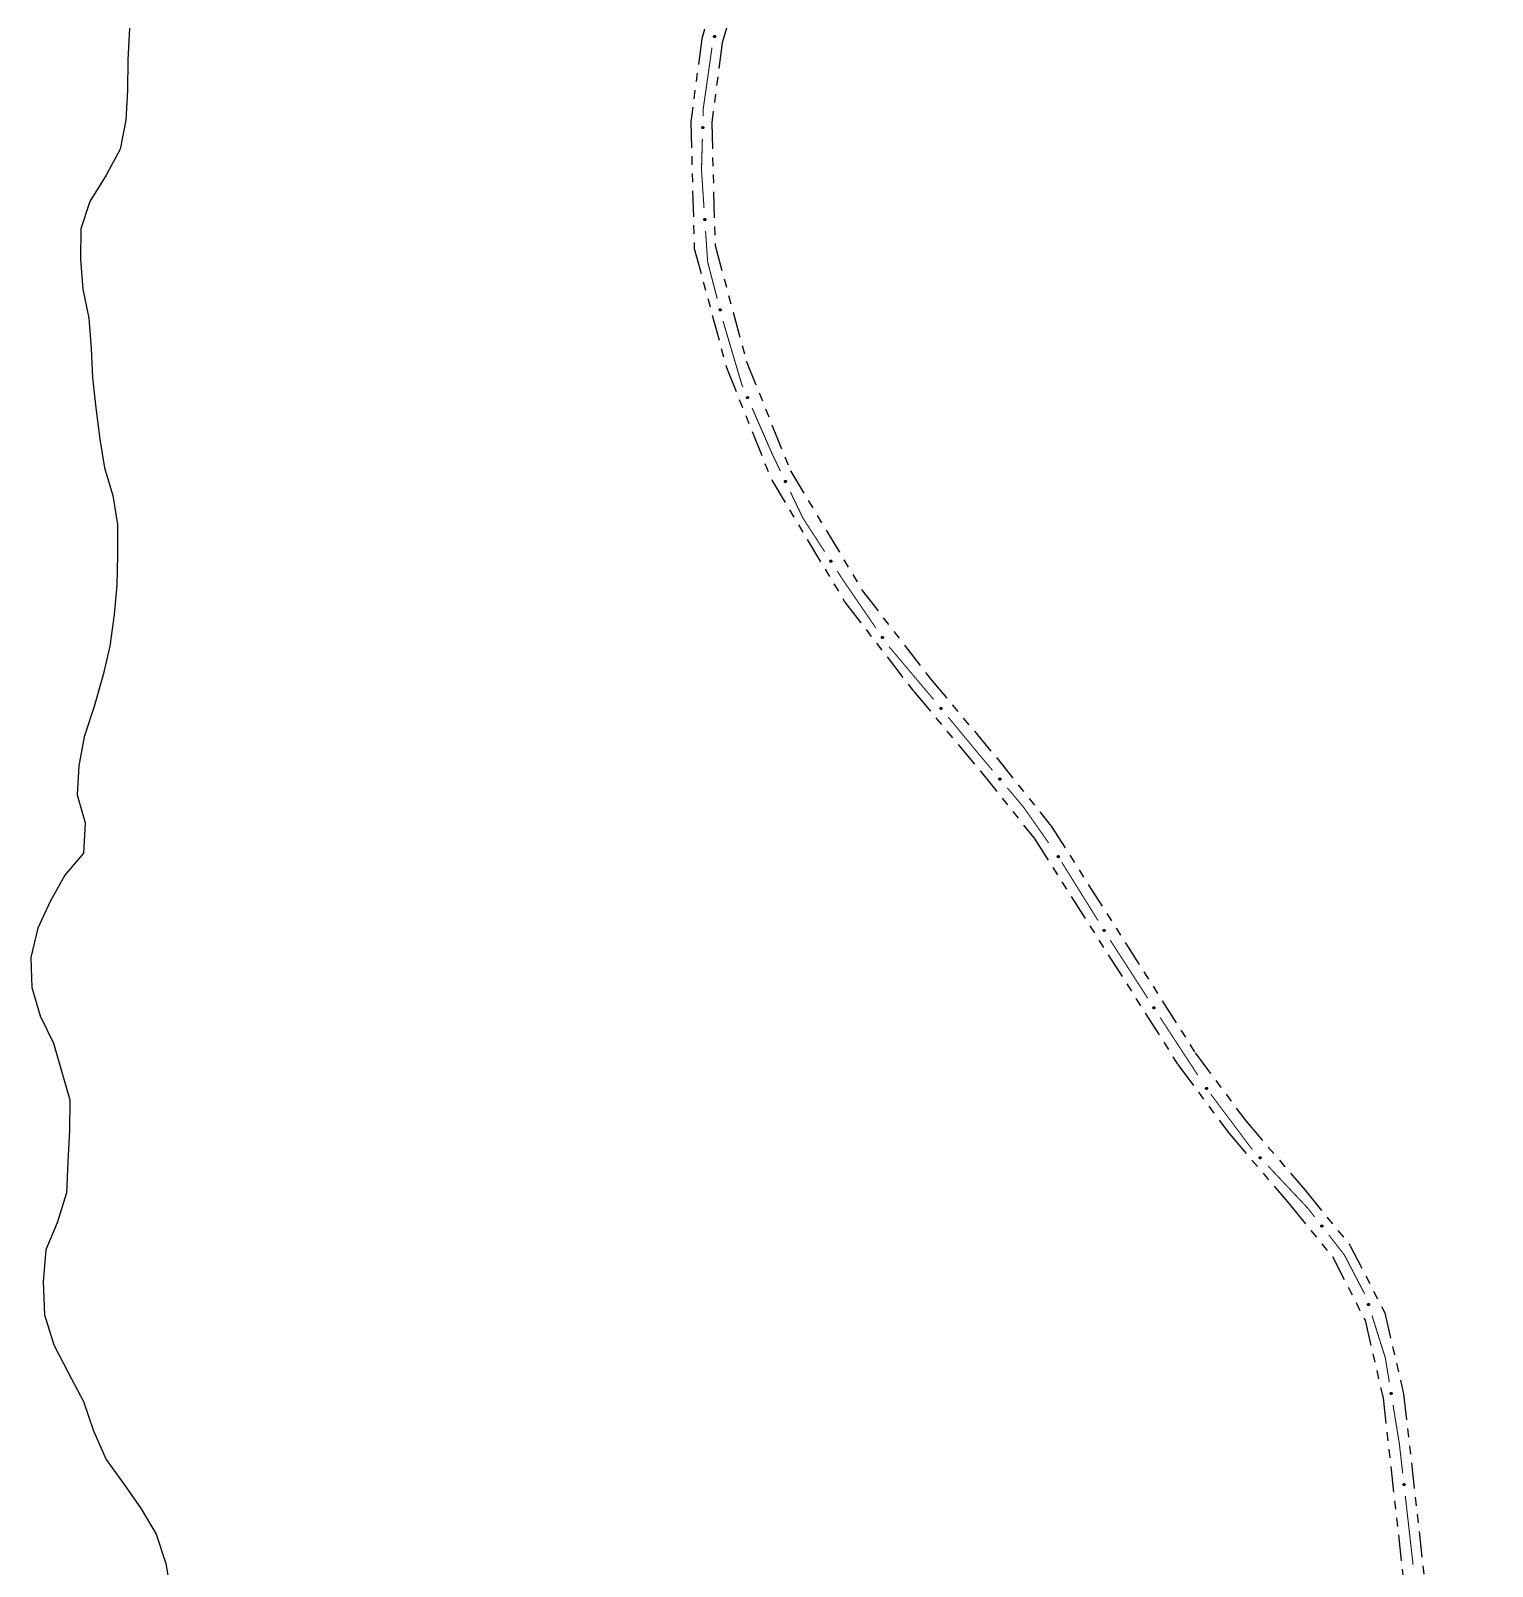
# Model space of a CAD drawing. Extents: x 211453 to 215163, y 4877397 to 4881305.
# Drawn here: x 214245.3 to 214499.5, y 4880377.4 to 4880644.4 of the extents above; entities that cross this region are included whole.
import ezdxf

# ---------------------------------------------------------------- set-up
doc = ezdxf.new("R2010")
doc.units = 0
doc.header["$LTSCALE"] = 1.5
doc.header["$MEASUREMENT"] = 0
doc.linetypes.add('TRACO_25', pattern=[8, 3, -1, 1, -1, 1, -1])
for name, color, linetype in [('HD-CURSO-PERENE', 170, 'CONTINUOUS'), ('SV-EIXO-RUA-N-PAV', 6, 'CONTINUOUS'), ('SV-RUA-NAO-PAV', 7, 'CONTINUOUS')]:
    doc.layers.add(name, color=color, linetype=linetype)

msp = doc.modelspace()

# ---------------------------------------------------------------- linework, layer by layer
at = {"layer": 'HD-CURSO-PERENE', "linetype": 'Continuous'}
msp.add_polyline3d([(214262.443547, 4880644.867133, 4.127894), (214262.166842, 4880639.346459, 4.127894), (214262.129981, 4880634.015773, 4.206384), (214261.833074, 4880628.845148, 4.304496), (214260.846208, 4880623.824649, 4.304496), (214258.389322, 4880619.30444, 4.363363), (214255.572544, 4880614.714278, 4.363363), (214253.995629, 4880609.963904, 4.353552), (214253.928786, 4880604.61322, 4.510531), (214254.341735, 4880599.462489, 5.040336), (214255.364506, 4880594.421677, 5.334671), (214255.817495, 4880589.190929, 5.579951), (214256.010474, 4880584.060234, 5.756553), (214256.613441, 4880578.819462, 5.903721), (214257.306485, 4880573.418655, 6.629749), (214258.139274, 4880568.407877, 6.757295), (214259.54184, 4880563.597037, 6.914274), (214260.404641, 4880558.55625, 7.738415), (214260.407743, 4880553.275565, 8.062184), (214260.280852, 4880548.024903, 8.945192), (214259.803943, 4880542.914314, 9.151227), (214259.05732, 4880537.403714, 9.161038), (214257.890464, 4880532.423247, 9.161038), (214256.324, 4880526.902772, 9.161038), (214254.567418, 4880521.642359, 9.151227), (214253.680545, 4880516.601842, 9.455374), (214253.353585, 4880511.531234, 9.533864), (214254.736172, 4880506.690394, 9.533864), (214254.469325, 4880501.40975, 9.533864), (214251.242171, 4880497.589751, 9.533864), (214248.665336, 4880493.019554, 9.867444), (214246.508465, 4880488.379283, 9.99499), (214245.281708, 4880483.248806, 10.16178), (214245.484702, 4880478.088106, 10.269704), (214246.937352, 4880473.117238, 10.269704), (214249.259705, 4880468.376266, 10.269704), (214250.692388, 4880463.355394, 10.269704), (214252.094971, 4880458.514551, 10.269704), (214252.018088, 4880453.233878, 10.269704), (214251.751376, 4880447.723204, 10.269704), (214251.524556, 4880442.382546, 10.348193), (214249.887946, 4880437.132116, 10.387438), (214247.931055, 4880432.461811, 10.426682), (214247.444401, 4880426.921167, 10.465927), (214247.687753, 4880421.14038, 10.465927), (214249.330514, 4880415.91945, 10.465927), (214251.832939, 4880410.998427, 10.465927), (214254.445344, 4880406.077388, 10.505173), (214256.218005, 4880400.986455, 10.505173), (214258.420521, 4880396.00547, 10.505173), (214261.552512, 4880391.62442, 10.534606), (214264.504442, 4880387.403419, 10.544417), (214267.126545, 4880382.992444, 10.524795), (214268.759208, 4880377.941538, 10.750452), (214269.642041, 4880372.84074, 10.848564)], dxfattribs=at)
at = {"layer": 'SV-EIXO-RUA-N-PAV'}
for points in [[(214364.366796, 4880643.508881), (214364.393099, 4880643.467648), (214364.407275, 4880643.426832), (214364.4093, 4880643.389386), (214364.402461, 4880643.35583), (214364.391598, 4880643.322288), (214364.373184, 4880643.290887), (214364.345028, 4880643.260563), (214364.303851, 4880643.233886), (214364.261084, 4880643.222113), (214364.224479, 4880643.218164), (214364.189078, 4880643.22328), (214364.156671, 4880643.234379), (214364.124686, 4880643.254584), (214364.094234, 4880643.283418), (214364.068411, 4880643.325472), (214364.054789, 4880643.365583), (214364.053781, 4880643.401853), (214364.05915, 4880643.437411), (214364.070651, 4880643.471521), (214364.088904, 4880643.502241), (214364.11799, 4880643.532849), (214364.159835, 4880643.557786), (214364.199685, 4880643.57183), (214364.235932, 4880643.573346), (214364.27082, 4880643.567272), (214364.304594, 4880643.556785), (214364.33693, 4880643.53959), (214364.366796, 4880643.508881)], [(214362.27861, 4880627.696256), (214362.312693, 4880627.661178), (214362.334812, 4880627.624061), (214362.34435, 4880627.587794), (214362.344422, 4880627.553548), (214362.340549, 4880627.518504), (214362.32885, 4880627.484034), (214362.307391, 4880627.448653), (214362.272443, 4880627.414217), (214362.232931, 4880627.394057), (214362.197875, 4880627.382804), (214362.16217, 4880627.380673), (214362.12819, 4880627.385005), (214362.092786, 4880627.398341), (214362.057143, 4880627.420438), (214362.023367, 4880627.456418), (214362.001931, 4880627.492955), (214361.993627, 4880627.528276), (214361.991712, 4880627.564186), (214361.996094, 4880627.599915), (214362.007773, 4880627.633685), (214362.030086, 4880627.669533), (214362.066039, 4880627.702399), (214362.102236, 4880627.724194), (214362.137432, 4880627.732993), (214362.172828, 4880627.734082), (214362.208023, 4880627.730626), (214362.243163, 4880627.720308), (214362.27861, 4880627.696256)], [(214362.629909, 4880611.728613), (214362.667169, 4880611.696931), (214362.692714, 4880611.662083), (214362.705654, 4880611.626886), (214362.708978, 4880611.592802), (214362.708452, 4880611.557549), (214362.70008, 4880611.522123), (214362.682079, 4880611.484863), (214362.65056, 4880611.447263), (214362.613142, 4880611.423442), (214362.579313, 4880611.408909), (214362.543972, 4880611.403396), (214362.509734, 4880611.404481), (214362.473224, 4880611.414394), (214362.435642, 4880611.433006), (214362.398601, 4880611.465614), (214362.373792, 4880611.49995), (214362.36217, 4880611.534323), (214362.356853, 4880611.569888), (214362.357821, 4880611.605872), (214362.36624, 4880611.640599), (214362.385047, 4880611.678404), (214362.417715, 4880611.714537), (214362.451679, 4880611.739672), (214362.485879, 4880611.751774), (214362.521012, 4880611.75622), (214362.556376, 4880611.756123), (214362.592337, 4880611.749189), (214362.629909, 4880611.728613)], [(214365.270418, 4880596.040836), (214365.312958, 4880596.016703), (214365.344583, 4880595.987262), (214365.363893, 4880595.955116), (214365.373549, 4880595.922259), (214365.379642, 4880595.887533), (214365.378061, 4880595.851166), (214365.367365, 4880595.811191), (214365.343455, 4880595.768349), (214365.311167, 4880595.737934), (214365.280664, 4880595.717316), (214365.246982, 4880595.705274), (214365.213148, 4880595.699921), (214365.175427, 4880595.702812), (214365.135022, 4880595.714047), (214365.092524, 4880595.739132), (214365.061717, 4880595.768207), (214365.043856, 4880595.799792), (214365.031965, 4880595.833729), (214365.026169, 4880595.869256), (214365.027927, 4880595.904946), (214365.039312, 4880595.945607), (214365.064627, 4880595.987224), (214365.093275, 4880596.018281), (214365.1246, 4880596.036581), (214365.158276, 4880596.047536), (214365.193032, 4880596.054071), (214365.229655, 4880596.054003), (214365.270418, 4880596.040836)], [(214370.009335, 4880580.795974), (214370.055128, 4880580.778799), (214370.090974, 4880580.754674), (214370.115079, 4880580.725947), (214370.129761, 4880580.695008), (214370.141216, 4880580.661664), (214370.145349, 4880580.625498), (214370.141044, 4880580.584342), (214370.124137, 4880580.538284), (214370.09701, 4880580.503188), (214370.070111, 4880580.478049), (214370.038731, 4880580.460882), (214370.006152, 4880580.450296), (214369.968443, 4880580.447246), (214369.926778, 4880580.452016), (214369.880877, 4880580.470137), (214369.845897, 4880580.494029), (214369.823311, 4880580.522427), (214369.806252, 4880580.554084), (214369.794965, 4880580.588266), (214369.791113, 4880580.62379), (214369.795991, 4880580.665732), (214369.814477, 4880580.7108), (214369.837909, 4880580.74596), (214369.865982, 4880580.768939), (214369.897527, 4880580.785032), (214369.930831, 4880580.796928), (214369.967012, 4880580.802596), (214370.009335, 4880580.795974)], [(214376.581743, 4880566.214666), (214376.628104, 4880566.199088), (214376.664764, 4880566.176219), (214376.68985, 4880566.148345), (214376.705595, 4880566.117934), (214376.7182, 4880566.085007), (214376.723583, 4880566.049006), (214376.720707, 4880566.007725), (214376.705407, 4880565.961109), (214376.679512, 4880565.925094), (214376.653501, 4880565.899038), (214376.622734, 4880565.880793), (214376.590542, 4880565.869085), (214376.552962, 4880565.86473), (214376.511156, 4880565.868052), (214376.464654, 4880565.884572), (214376.428867, 4880565.907238), (214376.405311, 4880565.934836), (214376.387165, 4880565.965883), (214376.3747, 4880565.999653), (214376.369619, 4880566.035022), (214376.373041, 4880566.077108), (214376.389953, 4880566.12279), (214376.412153, 4880566.15874), (214376.439413, 4880566.182678), (214376.470381, 4880566.199855), (214376.503252, 4880566.212898), (214376.539216, 4880566.219816), (214376.581743, 4880566.214666)], [(214384.471688, 4880552.348661), (214384.519657, 4880552.33912), (214384.558933, 4880552.321111), (214384.587367, 4880552.296662), (214384.606861, 4880552.268506), (214384.623559, 4880552.237454), (214384.633488, 4880552.202433), (214384.635897, 4880552.161122), (214384.626664, 4880552.112936), (214384.605571, 4880552.073914), (214384.583093, 4880552.044755), (214384.554903, 4880552.022737), (214384.524466, 4880552.007021), (214384.487747, 4880551.997911), (214384.445859, 4880551.995878), (214384.39763, 4880552.006335), (214384.359247, 4880552.024255), (214384.332364, 4880552.048625), (214384.310409, 4880552.077106), (214384.293741, 4880552.109011), (214384.284194, 4880552.143445), (214384.282223, 4880552.185623), (214384.293175, 4880552.233088), (214384.31061, 4880552.271575), (214384.334597, 4880552.298793), (214384.363122, 4880552.319777), (214384.394063, 4880552.336904), (214384.428852, 4880552.348349), (214384.471688, 4880552.348661)], [(214393.424538, 4880539.092563), (214393.472736, 4880539.084255), (214393.51246, 4880539.067259), (214393.541513, 4880539.043548), (214393.561722, 4880539.0159), (214393.579211, 4880538.985287), (214393.590035, 4880538.950532), (214393.593503, 4880538.909297), (214393.585509, 4880538.86089), (214393.565424, 4880538.82134), (214393.543701, 4880538.791613), (214393.516085, 4880538.76888), (214393.486061, 4880538.752388), (214393.449588, 4880538.74234), (214393.407766, 4880538.739233), (214393.359285, 4880538.748449), (214393.320454, 4880538.765379), (214393.292956, 4880538.789052), (214393.270277, 4880538.816959), (214393.252797, 4880538.848427), (214393.242369, 4880538.882604), (214393.239317, 4880538.924718), (214393.249047, 4880538.972448), (214393.26549, 4880539.01137), (214393.288771, 4880539.039194), (214393.316749, 4880539.060903), (214393.34724, 4880539.078818), (214393.381724, 4880539.091152), (214393.424538, 4880539.092563)], [(214403.601828, 4880526.768516), (214403.650581, 4880526.764628), (214403.691688, 4880526.751318), (214403.722777, 4880526.730348), (214403.745418, 4880526.704654), (214403.765621, 4880526.675759), (214403.779561, 4880526.642133), (214403.786767, 4880526.601385), (214403.783211, 4880526.552451), (214403.766808, 4880526.511237), (214403.74788, 4880526.479658), (214403.722447, 4880526.454506), (214403.694048, 4880526.435351), (214403.658641, 4880526.422025), (214403.617275, 4880526.415126), (214403.568156, 4880526.419893), (214403.527946, 4880526.433219), (214403.498408, 4880526.454292), (214403.473284, 4880526.48002), (214403.453013, 4880526.509767), (214403.439518, 4880526.542853), (214403.432647, 4880526.584515), (214403.437994, 4880526.632932), (214403.450827, 4880526.673189), (214403.47148, 4880526.703016), (214403.497366, 4880526.72718), (214403.526101, 4880526.747795), (214403.55932, 4880526.763216), (214403.601828, 4880526.768516)], [(214413.84452, 4880514.478386), (214413.893309, 4880514.474978), (214413.934544, 4880514.462072), (214413.965838, 4880514.441409), (214413.988731, 4880514.415939), (214414.009216, 4880514.387243), (214414.023487, 4880514.353756), (214414.031093, 4880514.313081), (214414.028017, 4880514.264114), (214414.01202, 4880514.222741), (214413.993403, 4880514.190977), (214413.968219, 4880514.165577), (214413.94001, 4880514.146144), (214413.904735, 4880514.132471), (214413.863439, 4880514.125165), (214413.814276, 4880514.129449), (214413.773937, 4880514.14238), (214413.744192, 4880514.163161), (214413.718817, 4880514.188641), (214413.698254, 4880514.218187), (214413.684436, 4880514.25114), (214413.677155, 4880514.292732), (214413.682027, 4880514.341199), (214413.694463, 4880514.38158), (214413.714821, 4880514.411608), (214413.74047, 4880514.436026), (214413.769001, 4880514.456922), (214413.802066, 4880514.472669), (214413.84452, 4880514.478386)], [(214424.030855, 4880500.983153), (214424.078642, 4880500.97274), (214424.117583, 4880500.954019), (214424.145568, 4880500.929057), (214424.164546, 4880500.90055), (214424.180676, 4880500.869199), (214424.189965, 4880500.834003), (214424.191623, 4880500.792656), (214424.181514, 4880500.744646), (214424.159714, 4880500.706014), (214424.136709, 4880500.677269), (214424.108123, 4880500.655768), (214424.077405, 4880500.640609), (214424.040526, 4880500.632169), (214423.998608, 4880500.630899), (214423.950578, 4880500.642232), (214423.912527, 4880500.660847), (214423.886092, 4880500.685703), (214423.864659, 4880500.714578), (214423.848575, 4880500.746782), (214423.839656, 4880500.781384), (214423.838453, 4880500.823591), (214423.850267, 4880500.870849), (214423.8684, 4880500.909012), (214423.892878, 4880500.935788), (214423.921781, 4880500.956249), (214423.953029, 4880500.97281), (214423.98802, 4880500.983621), (214424.030855, 4880500.983153)], [(214432.005255, 4880488.169586), (214432.053042, 4880488.159173), (214432.091984, 4880488.140452), (214432.119969, 4880488.11549), (214432.138947, 4880488.086983), (214432.155077, 4880488.055632), (214432.164366, 4880488.020436), (214432.166023, 4880487.979089), (214432.155914, 4880487.931079), (214432.134115, 4880487.892447), (214432.11111, 4880487.863702), (214432.082524, 4880487.842201), (214432.051805, 4880487.827042), (214432.014927, 4880487.818602), (214431.973009, 4880487.817332), (214431.924979, 4880487.828665), (214431.886927, 4880487.84728), (214431.860493, 4880487.872136), (214431.83906, 4880487.901011), (214431.822976, 4880487.933215), (214431.814056, 4880487.967817), (214431.812853, 4880488.010024), (214431.824668, 4880488.057282), (214431.842801, 4880488.095445), (214431.867279, 4880488.122221), (214431.896182, 4880488.142682), (214431.927429, 4880488.159243), (214431.962421, 4880488.170054), (214432.005255, 4880488.169586)], [(214440.657901, 4880474.713539), (214440.705856, 4880474.703928), (214440.745106, 4880474.685862), (214440.773505, 4880474.661372), (214440.792958, 4880474.633187), (214440.809611, 4880474.602111), (214440.819489, 4880474.567076), (214440.821838, 4880474.525762), (214440.812535, 4880474.477589), (214440.791386, 4880474.438598), (214440.768866, 4880474.409471), (214440.740644, 4880474.387495), (214440.710184, 4880474.371823), (214440.673452, 4880474.362766), (214440.631561, 4880474.360793), (214440.583348, 4880474.37132), (214440.54499, 4880474.389296), (214440.518143, 4880474.413705), (214440.496229, 4880474.442217), (214440.479608, 4880474.474147), (214440.47011, 4880474.508594), (214440.4682, 4880474.550775), (214440.47922, 4880474.598224), (214440.496712, 4880474.636686), (214440.520738, 4880474.663869), (214440.549294, 4880474.684811), (214440.580259, 4880474.701893), (214440.615065, 4880474.713289), (214440.657901, 4880474.713539)], [(214449.79697, 4880460.676164), (214449.84548, 4880460.669934), (214449.885898, 4880460.65466), (214449.915942, 4880460.632218), (214449.93732, 4880460.605464), (214449.956108, 4880460.57563), (214449.968414, 4880460.541372), (214449.97365, 4880460.500324), (214449.967742, 4880460.451618), (214449.949374, 4880460.411242), (214449.928948, 4880460.38061), (214449.902334, 4880460.356712), (214449.873046, 4880460.338946), (214449.837038, 4880460.32734), (214449.795388, 4880460.32244), (214449.746556, 4880460.329566), (214449.707034, 4880460.344812), (214449.678544, 4880460.367282), (214449.654688, 4880460.39419), (214449.635872, 4880460.424878), (214449.623986, 4880460.458576), (214449.619128, 4880460.50052), (214449.6268, 4880460.548624), (214449.641556, 4880460.588216), (214449.66362, 4880460.617014), (214449.69064, 4880460.639904), (214449.720334, 4880460.659112), (214449.754256, 4880460.672916), (214449.79697, 4880460.676164)], [(214459.120363, 4880448.64819), (214459.169265, 4880448.647423), (214459.211138, 4880448.636765), (214459.243503, 4880448.617823), (214459.267739, 4880448.593627), (214459.289745, 4880448.566081), (214459.305804, 4880448.533414), (214459.315598, 4880448.493209), (214459.315173, 4880448.444148), (214459.301435, 4880448.401971), (214459.284562, 4880448.369247), (214459.260788, 4880448.342523), (214459.23367, 4880448.321594), (214459.199186, 4880448.306034), (214459.158345, 4880448.296507), (214459.109022, 4880448.298128), (214459.068043, 4880448.308859), (214459.037219, 4880448.328003), (214459.010504, 4880448.352074), (214458.988374, 4880448.380466), (214458.972795, 4880448.412623), (214458.963277, 4880448.453761), (214458.965522, 4880448.502421), (214458.975758, 4880448.543415), (214458.994464, 4880448.5745), (214459.018755, 4880448.600267), (214459.046114, 4880448.622675), (214459.07828, 4880448.640186), (214459.120363, 4880448.64819)], [(214469.838493, 4880436.771303), (214469.887123, 4880436.766084), (214469.927849, 4880436.751653), (214469.958354, 4880436.729841), (214469.980284, 4880436.703538), (214469.999688, 4880436.674101), (214470.012704, 4880436.640106), (214470.018792, 4880436.599176), (214470.013899, 4880436.550358), (214469.996374, 4880436.509608), (214469.97659, 4880436.478558), (214469.950479, 4880436.454112), (214469.921566, 4880436.43574), (214469.885808, 4880436.423388), (214469.844269, 4880436.417623), (214469.795299, 4880436.423732), (214469.755468, 4880436.438153), (214469.726517, 4880436.460025), (214469.702107, 4880436.486431), (214469.682657, 4880436.516721), (214469.670072, 4880436.550165), (214469.664343, 4880436.591999), (214469.671013, 4880436.640252), (214469.684942, 4880436.680142), (214469.706403, 4880436.709393), (214469.732941, 4880436.73284), (214469.762229, 4880436.752661), (214469.795856, 4880436.767168), (214469.838493, 4880436.771303)], [(214478.043123, 4880423.105916), (214478.086801, 4880423.083909), (214478.119839, 4880423.056064), (214478.140711, 4880423.024909), (214478.151976, 4880422.992568), (214478.159773, 4880422.958184), (214478.159987, 4880422.921784), (214478.151275, 4880422.881331), (214478.129507, 4880422.837361), (214478.098758, 4880422.805391), (214478.069308, 4880422.783295), (214478.036262, 4880422.769607), (214478.002733, 4880422.762591), (214477.964915, 4880422.763619), (214477.924005, 4880422.772848), (214477.880322, 4880422.795807), (214477.848119, 4880422.823328), (214477.828722, 4880422.853993), (214477.815172, 4880422.887303), (214477.807632, 4880422.922501), (214477.807628, 4880422.958234), (214477.816994, 4880422.999407), (214477.840226, 4880423.042222), (214477.867308, 4880423.074654), (214477.897692, 4880423.094476), (214477.930786, 4880423.107078), (214477.965178, 4880423.115319), (214478.00176, 4880423.117057), (214478.043123, 4880423.105916)], [(214481.995254, 4880407.625183), (214482.035359, 4880407.597189), (214482.064103, 4880407.564929), (214482.080332, 4880407.531123), (214482.086884, 4880407.497509), (214482.089714, 4880407.462366), (214482.084749, 4880407.426305), (214482.070374, 4880407.387502), (214482.042575, 4880407.347074), (214482.007592, 4880407.319801), (214481.9753, 4880407.302116), (214481.940643, 4880407.293266), (214481.906457, 4880407.291089), (214481.86917, 4880407.297485), (214481.829988, 4880407.312437), (214481.790013, 4880407.341374), (214481.762051, 4880407.373194), (214481.747211, 4880407.406305), (214481.738535, 4880407.441203), (214481.736076, 4880407.477116), (214481.741153, 4880407.512487), (214481.756278, 4880407.551909), (214481.785362, 4880407.590986), (214481.81678, 4880407.619238), (214481.849675, 4880407.634538), (214481.884224, 4880407.642306), (214481.919438, 4880407.645573), (214481.955896, 4880407.642092), (214481.995254, 4880407.625183)], [(214484.23468, 4880391.781994), (214484.27337, 4880391.752076), (214484.300504, 4880391.718451), (214484.315064, 4880391.683892), (214484.319967, 4880391.649999), (214484.321077, 4880391.614759), (214484.314358, 4880391.578983), (214484.298105, 4880391.540928), (214484.268365, 4880391.501906), (214484.232093, 4880391.476373), (214484.198975, 4880391.460287), (214484.163928, 4880391.45314), (214484.129676, 4880391.452634), (214484.092745, 4880391.460843), (214484.054341, 4880391.47769), (214484.015826, 4880391.508544), (214483.989451, 4880391.541692), (214483.976246, 4880391.575488), (214483.969284, 4880391.610768), (214483.968581, 4880391.646759), (214483.975379, 4880391.681839), (214483.992411, 4880391.720476), (214484.023368, 4880391.758086), (214484.056128, 4880391.78477), (214484.089731, 4880391.798446), (214484.124619, 4880391.804518), (214484.15995, 4880391.806062), (214484.196194, 4880391.800805), (214484.23468, 4880391.781994)]]:
    msp.add_lwpolyline(points, close=True, dxfattribs=at)
for points in [[(214364.070651, 4880643.471521), (214364.054789, 4880643.365583)], [(214364.079399, 4880643.482511), (214364.062597, 4880643.351884)], [(214364.088904, 4880643.502241), (214364.068411, 4880643.325472)], [(214364.104498, 4880643.511639), (214364.082652, 4880643.312102)], [(214364.11799, 4880643.532849), (214364.094234, 4880643.283418)], [(214364.13952, 4880643.541229), (214364.109661, 4880643.272082)], [(214364.159835, 4880643.557786), (214364.124686, 4880643.254584)], [(214364.178287, 4880643.562925), (214364.140743, 4880643.249326)], [(214364.199685, 4880643.57183), (214364.156671, 4880643.234379)], [(214364.216263, 4880643.569387), (214364.173079, 4880643.231882)], [(214364.235932, 4880643.573346), (214364.189078, 4880643.22328)], [(214364.25236, 4880643.56788), (214364.204639, 4880643.223033)], [(214364.27082, 4880643.567272), (214364.224479, 4880643.218164)], [(214364.287904, 4880643.558091), (214364.24566, 4880643.22457)], [(214364.304594, 4880643.556785), (214364.261084, 4880643.222113)], [(214364.319538, 4880643.543616), (214364.283949, 4880643.23236)], [(214364.33693, 4880643.53959), (214364.303851, 4880643.233886)], [(214364.349919, 4880643.52383), (214364.323418, 4880643.251087)], [(214364.366796, 4880643.508881), (214364.345028, 4880643.260563)], [(214364.380211, 4880643.485839), (214364.360394, 4880643.28302)], [(214364.393099, 4880643.467648), (214364.373184, 4880643.290887)], [(214364.401281, 4880643.444415), (214364.383464, 4880643.31543)], [(214364.407275, 4880643.426832), (214364.391598, 4880643.322288)], [(214361.996094, 4880627.599915), (214362.001931, 4880627.492955)], [(214362.002445, 4880627.612444), (214362.012343, 4880627.481113)], [(214362.007773, 4880627.633685), (214362.023367, 4880627.456418)], [(214362.021151, 4880627.646036), (214362.040012, 4880627.446196)], [(214362.030086, 4880627.669533), (214362.057143, 4880627.420438)], [(214362.049482, 4880627.682084), (214362.07454, 4880627.412447)], [(214362.066039, 4880627.702399), (214362.092786, 4880627.398341)], [(214362.083075, 4880627.711156), (214362.109574, 4880627.396431)], [(214362.102236, 4880627.724194), (214362.12819, 4880627.385005)], [(214362.118966, 4880627.725146), (214362.144765, 4880627.38587)], [(214362.137432, 4880627.732993), (214362.16217, 4880627.380673)], [(214362.154624, 4880627.730953), (214362.177461, 4880627.38357)], [(214362.172828, 4880627.734082), (214362.197875, 4880627.382804)], [(214362.191412, 4880627.728537), (214362.217328, 4880627.393352)], [(214362.208023, 4880627.730626), (214362.232931, 4880627.394057)], [(214362.225317, 4880627.720743), (214362.253259, 4880627.408706)], [(214362.243163, 4880627.720308), (214362.272443, 4880627.414217)], [(214362.259065, 4880627.707493), (214362.288137, 4880627.435011)], [(214362.27861, 4880627.696256), (214362.307391, 4880627.448653)], [(214362.296399, 4880627.676394), (214362.317911, 4880627.473748)], [(214362.312693, 4880627.661178), (214362.32885, 4880627.484034)], [(214362.325393, 4880627.640074), (214362.333966, 4880627.510146)], [(214362.334812, 4880627.624061), (214362.340549, 4880627.518504)], [(214362.357821, 4880611.605872), (214362.373792, 4880611.49995)], [(214362.362953, 4880611.618948), (214362.385282, 4880611.489151)], [(214362.36624, 4880611.640599), (214362.398601, 4880611.465614)], [(214362.378384, 4880611.654165), (214362.416142, 4880611.45702)], [(214362.385047, 4880611.678404), (214362.435642, 4880611.433006)], [(214362.403163, 4880611.692741), (214362.45372, 4880611.426704)], [(214362.417715, 4880611.714537), (214362.473224, 4880611.414394)], [(214362.433842, 4880611.724872), (214362.490117, 4880611.414087)], [(214362.451679, 4880611.739672), (214362.509734, 4880611.404481)], [(214362.468243, 4880611.742209), (214362.526152, 4880611.406917)], [(214362.485879, 4880611.751774), (214362.543972, 4880611.403396)], [(214362.503188, 4880611.751376), (214362.558918, 4880611.407733)], [(214362.521012, 4880611.75622), (214362.579313, 4880611.408909)], [(214362.540039, 4880611.752465), (214362.597676, 4880611.421258)], [(214362.556376, 4880611.756123), (214362.613142, 4880611.423442)], [(214362.57453, 4880611.747927), (214362.631986, 4880611.439956)], [(214362.592337, 4880611.749189), (214362.65056, 4880611.447263)], [(214362.609385, 4880611.737943), (214362.664208, 4880611.469455)], [(214362.629909, 4880611.728613), (214362.682079, 4880611.484863)], [(214362.649504, 4880611.710531), (214362.690167, 4880611.510844)], [(214362.667169, 4880611.696931), (214362.70008, 4880611.522123)], [(214362.681817, 4880611.677129), (214362.702693, 4880611.548603)], [(214362.692714, 4880611.662083), (214362.708452, 4880611.557549)], [(214365.026169, 4880595.869256), (214365.061717, 4880595.768207)], [(214365.027927, 4880595.904946), (214365.092524, 4880595.739132)], [(214365.028759, 4880595.883062), (214365.075028, 4880595.759754)], [(214365.037312, 4880595.920548), (214365.111366, 4880595.733979)], [(214365.039312, 4880595.945607), (214365.135022, 4880595.714047)], [(214365.054419, 4880595.963086), (214365.153961, 4880595.711246)], [(214365.064627, 4880595.987224), (214365.175427, 4880595.702812)], [(214365.07853, 4880596.0004), (214365.192079, 4880595.705678)], [(214365.093275, 4880596.018281), (214365.213148, 4880595.699921)], [(214365.10907, 4880596.023879), (214365.228818, 4880595.705391)], [(214365.1246, 4880596.036581), (214365.246982, 4880595.705274)], [(214365.141676, 4880596.039436), (214365.260851, 4880595.712337)], [(214365.158276, 4880596.047536), (214365.280664, 4880595.717316)], [(214365.17767, 4880596.047415), (214365.296385, 4880595.732888)], [(214365.193032, 4880596.054071), (214365.311167, 4880595.737934)], [(214365.2124, 4880596.049425), (214365.326581, 4880595.757688)], [(214365.229655, 4880596.054003), (214365.343455, 4880595.768349)], [(214365.248509, 4880596.046152), (214365.3527, 4880595.792705)], [(214365.270418, 4880596.040836), (214365.367365, 4880595.811191)], [(214365.293056, 4880596.026749), (214365.370439, 4880595.838228)], [(214365.312958, 4880596.016703), (214365.378061, 4880595.851166)], [(214365.331058, 4880595.999998), (214365.375663, 4880595.877666)], [(214365.344583, 4880595.987262), (214365.379642, 4880595.887533)], [(214369.791113, 4880580.62379), (214369.880877, 4880580.470137)], [(214369.794965, 4880580.588266), (214369.845897, 4880580.494029)], [(214369.795361, 4880580.602307), (214369.860367, 4880580.487765)], [(214369.795991, 4880580.665732), (214369.926778, 4880580.452016)], [(214369.797939, 4880580.64067), (214369.900293, 4880580.467997)], [(214369.808175, 4880580.685361), (214369.945922, 4880580.452215)], [(214369.814477, 4880580.7108), (214369.968443, 4880580.447246)], [(214369.826145, 4880580.72599), (214369.984441, 4880580.452683)], [(214369.837909, 4880580.74596), (214370.006152, 4880580.450296)], [(214369.852632, 4880580.753962), (214370.020773, 4880580.458153)], [(214369.865982, 4880580.768939), (214370.038731, 4880580.460882)], [(214369.8824, 4880580.774432), (214370.051322, 4880580.470029)], [(214369.897527, 4880580.785032), (214370.070111, 4880580.478049)], [(214369.9167, 4880580.787949), (214370.0832, 4880580.495891)], [(214369.930831, 4880580.796928), (214370.09701, 4880580.503188)], [(214369.950688, 4880580.795372), (214370.10914, 4880580.525112)], [(214369.967012, 4880580.802596), (214370.124137, 4880580.538284)], [(214369.986863, 4880580.797794), (214370.129455, 4880580.563788)], [(214370.009335, 4880580.795974), (214370.141044, 4880580.584342)], [(214370.033899, 4880580.785605), (214370.139846, 4880580.611526)], [(214370.055128, 4880580.778799), (214370.145349, 4880580.625498)], [(214370.075621, 4880580.765135), (214370.138831, 4880580.651296)], [(214370.090974, 4880580.754674), (214370.141216, 4880580.661664)], [(214376.369619, 4880566.035022), (214376.464654, 4880565.884572)], [(214376.373041, 4880566.077108), (214376.511156, 4880565.868052)], [(214376.374609, 4880566.013699), (214376.443546, 4880565.901479)], [(214376.3747, 4880565.999653), (214376.428867, 4880565.907238)], [(214376.375856, 4880566.052128), (214376.484132, 4880565.883107)], [(214376.384537, 4880566.097148), (214376.530281, 4880565.868915)], [(214376.389953, 4880566.12279), (214376.552962, 4880565.86473)], [(214376.401088, 4880566.138375), (214376.568761, 4880565.870718)], [(214376.412153, 4880566.15874), (214376.590542, 4880565.869085)], [(214376.42659, 4880566.167248), (214376.604881, 4880565.877444)], [(214376.439413, 4880566.182678), (214376.622734, 4880565.880793)], [(214376.455631, 4880566.188738), (214376.635001, 4880565.890371)], [(214376.470381, 4880566.199855), (214376.653501, 4880565.899038)], [(214376.489442, 4880566.203435), (214376.665964, 4880565.917322)], [(214376.503252, 4880566.212898), (214376.679512, 4880565.925094)], [(214376.523152, 4880566.212031), (214376.690875, 4880565.947425)], [(214376.539216, 4880566.219816), (214376.705407, 4880565.961109)], [(214376.559221, 4880566.215705), (214376.709837, 4880565.986782)], [(214376.581743, 4880566.214666), (214376.720707, 4880566.007725)], [(214376.606651, 4880566.205154), (214376.718568, 4880566.034852)], [(214376.628104, 4880566.199088), (214376.723583, 4880566.049006)], [(214376.649058, 4880566.186142), (214376.716174, 4880566.074562)], [(214376.664764, 4880566.176219), (214376.7182, 4880566.085007)], [(214384.323845, 4880552.281853), (214384.537623, 4880552.017139)], [(214384.334597, 4880552.298793), (214384.554903, 4880552.022737)], [(214384.34991, 4880552.30687), (214384.565849, 4880552.033801)], [(214384.363122, 4880552.319777), (214384.583093, 4880552.044755)], [(214384.381572, 4880552.325757), (214384.593123, 4880552.064479)], [(214384.394063, 4880552.336904), (214384.605571, 4880552.073914)], [(214384.413911, 4880552.33858), (214384.613995, 4880552.097512)], [(214384.428852, 4880552.348349), (214384.626664, 4880552.112936)], [(214384.449218, 4880552.346822), (214384.627785, 4880552.138964)], [(214384.471688, 4880552.348661), (214384.635897, 4880552.161122)], [(214384.497606, 4880552.342403), (214384.630318, 4880552.187755)], [(214384.519657, 4880552.33912), (214384.633488, 4880552.202433)], [(214384.54209, 4880552.328951), (214384.622882, 4880552.226836)], [(214384.558933, 4880552.321111), (214384.623559, 4880552.237454)], [(214384.282223, 4880552.185623), (214384.445859, 4880551.995878)], [(214384.284194, 4880552.143445), (214384.39763, 4880552.006335)], [(214384.288199, 4880552.161206), (214384.417137, 4880552.007365)], [(214384.29107, 4880552.206965), (214384.464718, 4880551.999171)], [(214384.291861, 4880552.122931), (214384.374539, 4880552.020414)], [(214384.293175, 4880552.233088), (214384.487747, 4880551.997911)], [(214384.293741, 4880552.109011), (214384.359247, 4880552.024255)], [(214384.302232, 4880552.249966), (214384.502654, 4880552.005865)], [(214384.31061, 4880552.271575), (214384.524466, 4880552.007021)], [(214393.247614, 4880538.94628), (214393.426535, 4880538.743009)], [(214393.249047, 4880538.972448), (214393.449588, 4880538.74234)], [(214393.257669, 4880538.989553), (214393.464286, 4880538.750673)], [(214393.26549, 4880539.01137), (214393.486061, 4880538.752388)], [(214393.278457, 4880539.021984), (214393.498954, 4880538.762841)], [(214393.288771, 4880539.039194), (214393.516085, 4880538.76888)], [(214393.303872, 4880539.047661), (214393.526744, 4880538.780221)], [(214393.316749, 4880539.060903), (214393.543701, 4880538.791613)], [(214393.335039, 4880539.067354), (214393.553222, 4880538.811588)], [(214393.34724, 4880539.078818), (214393.565424, 4880538.82134)], [(214393.367038, 4880539.081002), (214393.57324, 4880538.845146)], [(214393.381724, 4880539.091152), (214393.585509, 4880538.86089)], [(214393.402122, 4880539.090147), (214393.585962, 4880538.886938)], [(214393.424538, 4880539.092563), (214393.593503, 4880538.909297)], [(214393.450608, 4880539.086971), (214393.587242, 4880538.935778)], [(214393.472736, 4880539.084255), (214393.590035, 4880538.950532)], [(214393.495423, 4880539.074664), (214393.578807, 4880538.974656)], [(214393.51246, 4880539.067259), (214393.579211, 4880538.985287)], [(214393.239317, 4880538.924718), (214393.407766, 4880538.739233)], [(214393.242369, 4880538.882604), (214393.359285, 4880538.748449)], [(214393.245918, 4880538.900463), (214393.378759, 4880538.749979)], [(214393.250559, 4880538.862294), (214393.335841, 4880538.761931)], [(214393.252797, 4880538.848427), (214393.320454, 4880538.765379)], [(214403.432647, 4880526.584515), (214403.617275, 4880526.415126)], [(214403.437994, 4880526.632932), (214403.658641, 4880526.422025)], [(214403.438948, 4880526.606742), (214403.635622, 4880526.420594)], [(214403.439518, 4880526.542853), (214403.568156, 4880526.419893)], [(214403.441427, 4880526.56096), (214403.58741, 4880526.423188)], [(214403.445024, 4880526.65075), (214403.67252, 4880526.431662)], [(214403.449523, 4880526.523373), (214403.543582, 4880526.431185)], [(214403.450827, 4880526.673189), (214403.694048, 4880526.435351)], [(214403.453013, 4880526.509767), (214403.527946, 4880526.433219)], [(214403.462775, 4880526.684939), (214403.705936, 4880526.446933)], [(214403.47148, 4880526.703016), (214403.722447, 4880526.454506)], [(214403.485748, 4880526.712822), (214403.732029, 4880526.46677)], [(214403.497366, 4880526.72718), (214403.74788, 4880526.479658)], [(214403.514993, 4880526.735269), (214403.755544, 4880526.500416)], [(214403.526101, 4880526.747795), (214403.766808, 4880526.511237)], [(214403.545619, 4880526.751772), (214403.772425, 4880526.535656)], [(214403.55932, 4880526.763216), (214403.783211, 4880526.552451)], [(214403.579725, 4880526.764071), (214403.781292, 4880526.578432)], [(214403.601828, 4880526.768516), (214403.786767, 4880526.601385)], [(214403.628298, 4880526.765319), (214403.778123, 4880526.627186)], [(214403.650581, 4880526.764628), (214403.779561, 4880526.642133)], [(214403.674047, 4880526.757142), (214403.766185, 4880526.665135)], [(214403.691688, 4880526.751318), (214403.765621, 4880526.675759)], [(214413.677155, 4880514.292732), (214413.863439, 4880514.125165)], [(214413.682027, 4880514.341199), (214413.904735, 4880514.132471)], [(214413.683237, 4880514.31502), (214413.881731, 4880514.130813)], [(214413.684436, 4880514.25114), (214413.814276, 4880514.129449)], [(214413.686167, 4880514.269265), (214413.833496, 4880514.132934)], [(214413.68888, 4880514.359085), (214413.918518, 4880514.142243)], [(214413.694463, 4880514.38158), (214413.94001, 4880514.146144)], [(214413.694631, 4880514.231758), (214413.789592, 4880514.1405)], [(214413.698254, 4880514.218187), (214413.773937, 4880514.14238)], [(214413.706295, 4880514.393447), (214413.951783, 4880514.157842)], [(214413.714821, 4880514.411608), (214413.968219, 4880514.165577)], [(214413.728992, 4880514.421554), (214413.97768, 4880514.177934)], [(214413.74047, 4880514.436026), (214413.993403, 4880514.190977)], [(214413.758016, 4880514.444288), (214414.000863, 4880514.21181)], [(214413.769001, 4880514.456922), (214414.01202, 4880514.222741)], [(214413.788478, 4880514.461091), (214414.017397, 4880514.247214)], [(214413.802066, 4880514.472669), (214414.028017, 4880514.264114)], [(214413.822461, 4880514.473725), (214414.025843, 4880514.290075)], [(214413.84452, 4880514.478386), (214414.031093, 4880514.313081)], [(214413.87102, 4880514.47545), (214414.022195, 4880514.338796)], [(214413.893309, 4880514.474978), (214414.023487, 4880514.353756)], [(214413.916847, 4880514.467722), (214414.009885, 4880514.376626)], [(214413.934544, 4880514.462072), (214414.009216, 4880514.387243)], [(214423.838453, 4880500.823591), (214423.998608, 4880500.630899)], [(214423.839656, 4880500.781384), (214423.950578, 4880500.642232)], [(214423.843984, 4880500.799069), (214423.9701, 4880500.642906)], [(214423.846948, 4880500.760734), (214423.927747, 4880500.656728)], [(214423.847687, 4880500.844768), (214424.017524, 4880500.633848)], [(214423.848575, 4880500.746782), (214423.912527, 4880500.660847)], [(214423.850267, 4880500.870849), (214424.040526, 4880500.632169)], [(214423.85963, 4880500.887558), (214424.055576, 4880500.63985)], [(214423.8684, 4880500.909012), (214424.077405, 4880500.640609)], [(214423.88182, 4880500.919047), (214424.090743, 4880500.650486)], [(214423.892878, 4880500.935788), (214424.108123, 4880500.655768)], [(214423.908336, 4880500.943585), (214424.119268, 4880500.666631)], [(214423.921781, 4880500.956249), (214424.136709, 4880500.677269)], [(214423.940336, 4880500.961893), (214424.147097, 4880500.696807)], [(214423.953029, 4880500.97281), (214424.159714, 4880500.706014)], [(214423.972904, 4880500.974125), (214424.168566, 4880500.729455)], [(214423.98802, 4880500.983621), (214424.181514, 4880500.744646)], [(214424.008355, 4880500.981723), (214424.183109, 4880500.770649)], [(214424.030855, 4880500.983153), (214424.191623, 4880500.792656)], [(214424.056654, 4880500.976424), (214424.186529, 4880500.819386)], [(214424.078642, 4880500.97274), (214424.189965, 4880500.834003)], [(214424.100886, 4880500.962164), (214424.179806, 4880500.858596)], [(214424.117583, 4880500.954019), (214424.180676, 4880500.869199)], [(214431.812853, 4880488.010024), (214431.973009, 4880487.817332)], [(214431.814056, 4880487.967817), (214431.924979, 4880487.828665)], [(214431.818385, 4880487.985502), (214431.9445, 4880487.829339)], [(214431.821349, 4880487.947167), (214431.902148, 4880487.843161)], [(214431.822088, 4880488.031201), (214431.991925, 4880487.820281)], [(214431.822976, 4880487.933215), (214431.886927, 4880487.84728)], [(214431.824668, 4880488.057282), (214432.014927, 4880487.818602)], [(214431.834031, 4880488.073991), (214432.029976, 4880487.826283)], [(214431.842801, 4880488.095445), (214432.051805, 4880487.827042)], [(214431.856221, 4880488.10548), (214432.065144, 4880487.836919)], [(214431.867279, 4880488.122221), (214432.082524, 4880487.842201)], [(214431.882737, 4880488.130018), (214432.093669, 4880487.853064)], [(214431.896182, 4880488.142682), (214432.11111, 4880487.863702)], [(214431.914737, 4880488.148326), (214432.121498, 4880487.88324)], [(214431.927429, 4880488.159243), (214432.134115, 4880487.892447)], [(214431.947304, 4880488.160558), (214432.142967, 4880487.915888)], [(214431.962421, 4880488.170054), (214432.155914, 4880487.931079)], [(214431.982755, 4880488.168156), (214432.15751, 4880487.957082)], [(214432.005255, 4880488.169586), (214432.166023, 4880487.979089)], [(214432.031055, 4880488.162857), (214432.16093, 4880488.005819)], [(214432.053042, 4880488.159173), (214432.164366, 4880488.020436)], [(214432.075287, 4880488.148597), (214432.154207, 4880488.045029)], [(214432.091984, 4880488.140452), (214432.155077, 4880488.055632)], [(214440.4682, 4880474.550775), (214440.631561, 4880474.360793)], [(214440.47011, 4880474.508594), (214440.583348, 4880474.37132)], [(214440.474141, 4880474.52635), (214440.602856, 4880474.372322)], [(214440.477078, 4880474.572104), (214440.650425, 4880474.364059)], [(214440.477747, 4880474.488069), (214440.560277, 4880474.385432)], [(214440.47922, 4880474.598224), (214440.673452, 4880474.362766)], [(214440.479608, 4880474.474147), (214440.54499, 4880474.389296)], [(214440.488302, 4880474.615089), (214440.688371, 4880474.370698)], [(214440.496712, 4880474.636686), (214440.710184, 4880474.371823)], [(214440.509961, 4880474.646945), (214440.723355, 4880474.381922)], [(214440.520738, 4880474.663869), (214440.740644, 4880474.387495)], [(214440.536063, 4880474.671924), (214440.751606, 4880474.398542)], [(214440.549294, 4880474.684811), (214440.768866, 4880474.409471)], [(214440.567752, 4880474.690765), (214440.778925, 4880474.429181)], [(214440.580259, 4880474.701893), (214440.791386, 4880474.438598)], [(214440.600109, 4880474.703541), (214440.799844, 4880474.462183)], [(214440.615065, 4880474.713289), (214440.812535, 4880474.477589)], [(214440.635428, 4880474.711732), (214440.813695, 4880474.503616)], [(214440.657901, 4880474.713539), (214440.821838, 4880474.525762)], [(214440.68381, 4880474.707243), (214440.816297, 4880474.552403)], [(214440.705856, 4880474.703928), (214440.819489, 4880474.567076)], [(214440.728275, 4880474.693726), (214440.808918, 4880474.591495)], [(214440.745106, 4880474.685862), (214440.809611, 4880474.602111)], [(214449.619128, 4880460.50052), (214449.795388, 4880460.32244)], [(214449.623986, 4880460.458576), (214449.746556, 4880460.329566)], [(214449.626492, 4880460.522418), (214449.813977, 4880460.327019)], [(214449.626764, 4880460.47657), (214449.765946, 4880460.331931)], [(214449.6268, 4880460.548624), (214449.837038, 4880460.32734)], [(214449.633041, 4880460.438637), (214449.722554, 4880460.342028)], [(214449.634679, 4880460.566083), (214449.851365, 4880460.336297)], [(214449.635872, 4880460.424878), (214449.707034, 4880460.344812)], [(214449.641556, 4880460.588216), (214449.873046, 4880460.338946)], [(214449.654055, 4880460.599377), (214449.885478, 4880460.349943)], [(214449.66362, 4880460.617014), (214449.902334, 4880460.356712)], [(214449.678343, 4880460.626122), (214449.912495, 4880460.3685)], [(214449.69064, 4880460.639904), (214449.928948, 4880460.38061)], [(214449.708636, 4880460.647136), (214449.937603, 4880460.400976)], [(214449.720334, 4880460.659112), (214449.949374, 4880460.411242)], [(214449.74002, 4880460.662145), (214449.95616, 4880460.435362)], [(214449.754256, 4880460.672916), (214449.967742, 4880460.451618)], [(214449.774679, 4880460.672789), (214449.967076, 4880460.477662)], [(214449.79697, 4880460.676164), (214449.97365, 4880460.500324)], [(214449.823256, 4880460.671697), (214449.966258, 4880460.526512)], [(214449.84548, 4880460.669934), (214449.968414, 4880460.541372)], [(214449.868558, 4880460.661327), (214449.95616, 4880460.564991)], [(214449.885898, 4880460.65466), (214449.956108, 4880460.57563)], [(214458.963277, 4880448.453761), (214459.158345, 4880448.296507)], [(214458.965522, 4880448.502421), (214459.199186, 4880448.306034)], [(214458.968146, 4880448.476345), (214459.176305, 4880448.303136)], [(214458.971399, 4880448.520652), (214459.212421, 4880448.316537)], [(214458.972795, 4880448.412623), (214459.109022, 4880448.298128)], [(214458.973544, 4880448.430815), (214459.128026, 4880448.302646)], [(214458.975758, 4880448.543415), (214459.23367, 4880448.321594)], [(214458.984023, 4880448.393821), (214459.083777, 4880448.307828)], [(214458.986931, 4880448.555904), (214459.244794, 4880448.333911)], [(214458.988374, 4880448.380466), (214459.068043, 4880448.308859)], [(214458.994464, 4880448.5745), (214459.260788, 4880448.342523)], [(214459.008076, 4880448.585197), (214459.269567, 4880448.355374)], [(214459.018755, 4880448.600267), (214459.284562, 4880448.369247)], [(214459.035829, 4880448.609466), (214459.290886, 4880448.390453)], [(214459.046114, 4880448.622675), (214459.301435, 4880448.401971)], [(214459.065338, 4880448.627891), (214459.305482, 4880448.426698)], [(214459.07828, 4880448.640186), (214459.315173, 4880448.444148)], [(214459.098589, 4880448.642343), (214459.311599, 4880448.469954)], [(214459.120363, 4880448.64819), (214459.315598, 4880448.493209)], [(214459.146984, 4880448.64669), (214459.305323, 4880448.518406)], [(214459.169265, 4880448.647423), (214459.305804, 4880448.533414)], [(214459.193161, 4880448.64145), (214459.290986, 4880448.555515)], [(214459.211138, 4880448.636765), (214459.289745, 4880448.566081)], [(214469.664343, 4880436.591999), (214469.844269, 4880436.417623)], [(214469.670072, 4880436.550165), (214469.795299, 4880436.423732)], [(214469.671013, 4880436.640252), (214469.885808, 4880436.423388)], [(214469.67125, 4880436.614045), (214469.862758, 4880436.422587)], [(214469.672476, 4880436.568213), (214469.814635, 4880436.426499)], [(214469.678527, 4880436.657871), (214469.899945, 4880436.432641)], [(214469.67954, 4880436.530418), (214469.771043, 4880436.435692)], [(214469.682657, 4880436.516721), (214469.755468, 4880436.438153)], [(214469.684942, 4880436.680142), (214469.921566, 4880436.43574)], [(214469.697206, 4880436.691561), (214469.933767, 4880436.446993)], [(214469.706403, 4880436.709393), (214469.950479, 4880436.454112)], [(214469.720933, 4880436.718805), (214469.960393, 4880436.466108)], [(214469.732941, 4880436.73284), (214469.97659, 4880436.478558)], [(214469.750782, 4880436.740444), (214469.984819, 4880436.499099)], [(214469.762229, 4880436.752661), (214469.996374, 4880436.509608)], [(214469.781847, 4880436.756103), (214470.002657, 4880436.533864)], [(214469.795856, 4880436.767168), (214470.013899, 4880436.550358)], [(214469.816277, 4880436.767465), (214470.012692, 4880436.576382)], [(214469.838493, 4880436.771303), (214470.018792, 4880436.599176)], [(214469.864866, 4880436.767384), (214470.010857, 4880436.625204)], [(214469.887123, 4880436.766084), (214470.012704, 4880436.640106)], [(214469.910375, 4880436.757958), (214469.999961, 4880436.663465)], [(214469.927849, 4880436.751653), (214469.999688, 4880436.674101)], [(214477.807628, 4880422.958234), (214477.880322, 4880422.795807)], [(214477.807632, 4880422.922501), (214477.848119, 4880422.823328)], [(214477.809537, 4880422.936418), (214477.86183, 4880422.815542)], [(214477.816232, 4880422.97428), (214477.899395, 4880422.791589)], [(214477.816994, 4880422.999407), (214477.924005, 4880422.772848)], [(214477.83122, 4880423.01761), (214477.943059, 4880422.770985)], [(214477.840226, 4880423.042222), (214477.964915, 4880422.763619)], [(214477.853462, 4880423.056067), (214477.981405, 4880422.767303)], [(214477.867308, 4880423.074654), (214478.002733, 4880422.762591)], [(214477.882807, 4880423.081023), (214478.018114, 4880422.768828)], [(214477.897692, 4880423.094476), (214478.036262, 4880422.769607)], [(214477.914607, 4880423.098169), (214478.049765, 4880422.777345)], [(214477.930786, 4880423.107078), (214478.069308, 4880422.783295)], [(214477.950163, 4880423.107914), (214478.084243, 4880422.799623)], [(214477.965178, 4880423.115319), (214478.098758, 4880422.805391)], [(214477.984752, 4880423.111633), (214478.113179, 4880422.825881)], [(214478.00176, 4880423.117057), (214478.129507, 4880422.837361)], [(214478.020978, 4880423.110145), (214478.13754, 4880422.862144)], [(214478.043123, 4880423.105916), (214478.151275, 4880422.881331)], [(214478.066427, 4880423.092962), (214478.153012, 4880422.908486)], [(214478.086801, 4880423.083909), (214478.159987, 4880422.921784)], [(214478.105703, 4880423.068117), (214478.156285, 4880422.948134)], [(214478.119839, 4880423.056064), (214478.159773, 4880422.958184)], [(214481.736076, 4880407.477116), (214481.762051, 4880407.373194)], [(214481.739941, 4880407.490621), (214481.774515, 4880407.363537)], [(214481.741153, 4880407.512487), (214481.790013, 4880407.341374)], [(214481.751951, 4880407.527146), (214481.808293, 4880407.334487)], [(214481.756278, 4880407.551909), (214481.829988, 4880407.312437)], [(214481.772949, 4880407.567904), (214481.848583, 4880407.307883)], [(214481.785362, 4880407.590986), (214481.86917, 4880407.297485)], [(214481.800432, 4880407.602808), (214481.886016, 4880407.298786)], [(214481.81678, 4880407.619238), (214481.906457, 4880407.291089)], [(214481.833028, 4880407.623339), (214481.922569, 4880407.295076)], [(214481.849675, 4880407.634538), (214481.940643, 4880407.293266)], [(214481.866942, 4880407.635789), (214481.955109, 4880407.299006)], [(214481.884224, 4880407.642306), (214481.9753, 4880407.302116)], [(214481.903523, 4880407.640378), (214481.992405, 4880407.316155)], [(214481.919438, 4880407.645573), (214482.007592, 4880407.319801)], [(214481.93829, 4880407.639142), (214482.02478, 4880407.338032)], [(214481.955896, 4880407.642092), (214482.042575, 4880407.347074)], [(214481.973936, 4880407.632518), (214482.05405, 4880407.370463)], [(214481.995254, 4880407.625183), (214482.070374, 4880407.387502)], [(214482.01648, 4880407.609047), (214482.075954, 4880407.414134)], [(214482.035359, 4880407.597189), (214482.084749, 4880407.426305)], [(214482.051824, 4880407.57887), (214482.084832, 4880407.452913)], [(214482.064103, 4880407.564929), (214482.089714, 4880407.462366)], [(214483.968581, 4880391.646759), (214483.989451, 4880391.541692)], [(214483.973101, 4880391.660058), (214484.001429, 4880391.531438)], [(214483.975379, 4880391.681839), (214484.015826, 4880391.508544)], [(214483.98688, 4880391.695954), (214484.033748, 4880391.500773)], [(214483.992411, 4880391.720476), (214484.054341, 4880391.47769)], [(214484.009843, 4880391.735638), (214484.072691, 4880391.472234)], [(214484.023368, 4880391.758086), (214484.092745, 4880391.460843)], [(214484.038998, 4880391.769158), (214484.109635, 4880391.46132)], [(214484.056128, 4880391.78477), (214484.129676, 4880391.452634)], [(214484.072557, 4880391.788073), (214484.145963, 4880391.455829)], [(214484.089731, 4880391.798446), (214484.163928, 4880391.45314)], [(214484.107039, 4880391.798852), (214484.178657, 4880391.458166)], [(214484.124619, 4880391.804518), (214484.198975, 4880391.460287)], [(214484.1438, 4880391.80165), (214484.216745, 4880391.473474)], [(214484.15995, 4880391.806062), (214484.232093, 4880391.476373)], [(214484.178465, 4880391.798717), (214484.25015, 4880391.493744)], [(214484.196194, 4880391.800805), (214484.268365, 4880391.501906)], [(214484.213745, 4880391.790361), (214484.280969, 4880391.524707)], [(214484.23468, 4880391.781994), (214484.298105, 4880391.540928)], [(214484.255093, 4880391.764841), (214484.304979, 4880391.567256)], [(214484.27337, 4880391.752076), (214484.314358, 4880391.578983)], [(214484.288921, 4880391.732974), (214484.315739, 4880391.605556)], [(214484.300504, 4880391.718451), (214484.321077, 4880391.614759)]]:
    msp.add_lwpolyline(points, dxfattribs=at)
at = {"layer": 'SV-EIXO-RUA-N-PAV', "const_width": 0.18}
for points in [[(214363.772111, 4880641.446875), (214362.357898, 4880631.54738)], [(214362.258672, 4880630.852799), (214362.221591, 4880629.554962)], [(214362.357898, 4880631.54738), (214362.258672, 4880630.852799)], [(214362.107352, 4880625.556594), (214361.964553, 4880620.558633)], [(214361.964553, 4880620.558633), (214361.954462, 4880620.205448)], [(214361.954462, 4880620.205448), (214362.396592, 4880613.573499)], [(214362.662668, 4880609.582358), (214362.995263, 4880604.593432)], [(214362.995263, 4880604.593432), (214363.019197, 4880604.23442)], [(214363.019197, 4880604.23442), (214364.695327, 4880597.809257)], [(214365.705014, 4880593.938787), (214365.757088, 4880593.739173)], [(214365.757088, 4880593.739173), (214368.818489, 4880583.388719)], [(214368.818489, 4880583.388719), (214368.951293, 4880582.939717)], [(214368.951293, 4880582.939717), (214369.164436, 4880582.452533)], [(214370.767711, 4880578.787903), (214373.974262, 4880571.458645)], [(214373.974262, 4880571.458645), (214374.274969, 4880570.771315)], [(214374.274969, 4880570.771315), (214375.67994, 4880567.840947)], [(214377.409257, 4880564.234084), (214379.570905, 4880559.725506)], [(214379.570905, 4880559.725506), (214379.598645, 4880559.667648)], [(214379.598645, 4880559.667648), (214383.369945, 4880553.846728)], [(214385.54491, 4880550.489716), (214386.088652, 4880549.650463)], [(214386.088652, 4880549.650463), (214386.595476, 4880548.868191)], [(214386.595476, 4880548.868191), (214392.284732, 4880540.561876)], [(214394.593707, 4880537.29877), (214402.332158, 4880528.127272)], [(214404.884314, 4880525.047263), (214409.986826, 4880518.885739)], [(214409.986826, 4880518.885739), (214410.475965, 4880518.295081)], [(214410.475965, 4880518.295081), (214412.562452, 4880515.825362)], [(214415.143858, 4880512.769819), (214417.725265, 4880509.714277)], [(214417.725265, 4880509.714277), (214417.929111, 4880509.472989)], [(214417.929111, 4880509.472989), (214422.343074, 4880503.183092)], [(214424.590474, 4880499.875598), (214430.930964, 4880489.687459)], [(214433.048024, 4880486.293671), (214439.558329, 4880476.213199)], [(214441.72843, 4880472.853041), (214442.270956, 4880472.013002)], [(214442.270956, 4880472.013002), (214442.341968, 4880471.903048)], [(214442.341968, 4880471.903048), (214448.286811, 4880462.803798)], [(214450.540513, 4880459.501306), (214457.140513, 4880450.701306)], [(214457.140513, 4880450.701306), (214457.55247, 4880450.15203)], [(214457.55247, 4880450.15203), (214457.76737, 4880449.923905)], [(214460.510145, 4880447.012344), (214467.367082, 4880439.733442)], [(214467.367082, 4880439.733442), (214467.439297, 4880439.656783)], [(214467.439297, 4880439.656783), (214468.607385, 4880438.165008)], [(214471.073419, 4880435.015615), (214473.539453, 4880431.866222)], [(214473.539453, 4880431.866222), (214473.751655, 4880431.595217)], [(214473.751655, 4880431.595217), (214477.288133, 4880424.80518)], [(214478.580839, 4880421.027853), (214480.679625, 4880414.349897)], [(214480.679625, 4880414.349897), (214480.900591, 4880413.646824)], [(214480.900591, 4880413.646824), (214481.5875, 4880409.439508)], [(214482.232028, 4880405.491777), (214483.198819, 4880399.57018)], [(214483.198819, 4880399.57018), (214483.334272, 4880398.740531)], [(214483.334272, 4880398.740531), (214483.915999, 4880393.614064)], [(214484.367005, 4880389.639572), (214485.720024, 4880377.716093)]]:
    msp.add_lwpolyline(points, dxfattribs=at)
at = {"layer": 'SV-RUA-NAO-PAV', "linetype": 'TRACO_25'}
for points in [[(214368.72932, 4880667.849726, 7.085577), (214361.996095, 4880642.991587, 8.336898), (214360.084925, 4880628.57001, 8.513499), (214360.697763, 4880606.527056, 8.591989), (214366.28885, 4880585.883519, 8.709723), (214374.178922, 4880566.239758, 8.886325), (214386.908997, 4880545.055054, 9.474997), (214398.875888, 4880529.5312, 9.710465), (214410.481871, 4880515.667618, 9.730087), (214419.826982, 4880504.004669, 9.90669), (214444.825444, 4880464.655722, 10.083291), (214453.770853, 4880452.612785, 10.259892), (214464.156053, 4880440.469613, 10.436494), (214471.680057, 4880431.267263, 10.416871), (214477.365486, 4880420.224957, 10.534606), (214480.492837, 4880406.722725, 10.632718), (214495.890418, 4880269.802597, 12.594957)], [(214369.503698, 4880656.438489, 7.94445), (214365.576302, 4880642.325824, 8.336898), (214363.72824, 4880628.380461, 8.513499), (214364.320981, 4880607.060372, 8.591989), (214369.743136, 4880587.04057, 8.709723), (214377.445436, 4880567.864301, 8.886325), (214389.917717, 4880547.108603, 9.474997), (214401.711386, 4880531.809459, 9.710465), (214413.295437, 4880517.972076, 9.730087), (214422.789638, 4880506.123058, 9.90669), (214447.8239, 4880466.717759, 10.083291), (214456.615771, 4880454.881526, 10.259892), (214466.945962, 4880442.802674, 10.436494), (214474.737931, 4880433.272587, 10.416871), (214480.806112, 4880421.486895, 10.534606), (214484.083177, 4880407.338273, 10.632718), (214499.500533, 4880270.242301, 12.594957)]]:
    msp.add_polyline3d(points, dxfattribs=at)

doc.saveas('drawing.dxf')
